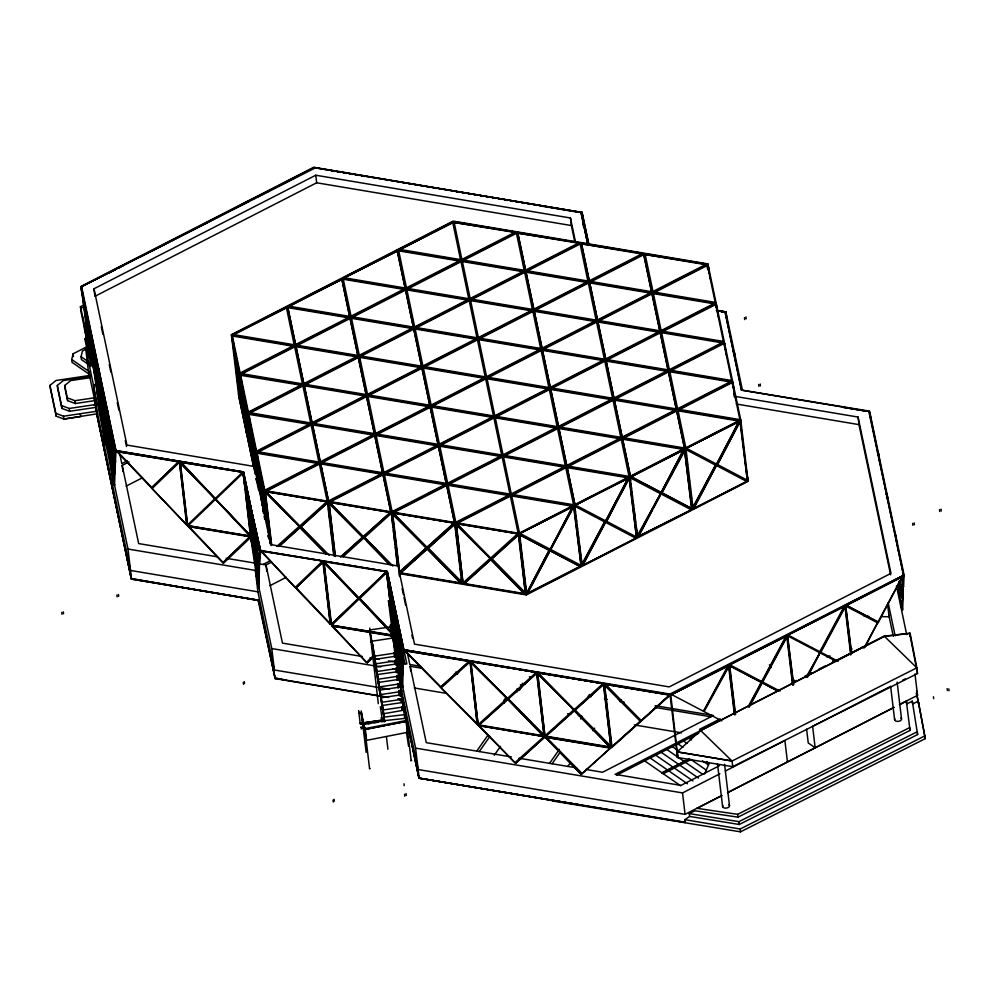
<?xml version="1.0" encoding="UTF-8"?>
<svg xmlns="http://www.w3.org/2000/svg" width="999" height="999" viewBox="0 0 999 999"><rect width="100%" height="100%" fill="white"/><g stroke="black" fill="none" stroke-linecap="round" stroke-linejoin="round"><path stroke-width="1.5" d="M360.177 723.538L358.653 710.589M369.967 629.607L370.042 630.269M251.236 527.872L251.086 535.476L250.399 535.576L250.649 523.414L242.969 473.064L243.656 472.964M258.691 571.303L259.153 574.35L258.466 574.45L250.537 536.513L250.786 524.325L251.473 524.225L251.224 536.413L258.291 570.554M258.466 574.45L250.786 524.1L251.036 511.925L258.454 574.15L259.141 574.038M258.217 568.269L251.473 524L251.698 513.349M258.304 587.624L250.624 537.275L251.311 537.175L258.991 587.524L258.304 587.624L258.816 562.275L259.503 562.162L260.727 551.286L242.807 472.102L243.494 472.003L251.698 511.276M258.117 600.536L258.741 599.687M252.272 516.383L251.835 512.35L251.149 512.45L258.566 574.662L259.253 574.562L259.503 562.387L251.823 512.05L251.136 512.15L242.807 472.102L259.141 550.249L260.727 551.286L259.752 549.974L259.503 562.162M369.78 628.121L371.416 641.833M370.03 768.618L369.518 768.431M395.342 653.034L374.438 656.156L373.926 655.119M360.164 723.239L382.305 720.129L380.369 706.78M362.837 724.7L384.49 720.629L405.244 718.381M410.714 760.664L411.625 760.514M395.404 614.41L395.192 623.551L402.897 673.888L402.21 673.988L394.218 636.076L394.642 610.539L395.329 610.439M394.081 635.127L394.767 635.027L395.042 622.852L394.355 622.951L386.875 572.477L390.671 604.345M387.337 572.514L386.65 572.614L394.368 622.727L395.055 622.627L395.117 619.58M395.904 644.405L402.297 674.75L402.023 686.95L402.709 686.837L402.984 674.65L394.905 635.963L395.192 623.776L394.505 623.875L402.21 673.988M395.567 611.588L403.271 661.925L402.997 674.113L402.31 674.213L402.585 662.037L394.88 611.688M402.872 649.612L402.597 661.813L403.284 661.7L403.559 649.512M401.798 700.087L402.46 699.7M403.421 698.376L402.847 701.66L402.497 699.874L398.114 699.175M733.878 355.294L733.978 350.724M734.053 354.707L734.115 351.66L733.428 351.76M382.505 720.803L381.63 720.641M93.819 358.753L97.615 390.646L96.928 390.759L89.036 339.735L89.361 327.547L90.047 327.447L89.873 331.668M81.668 287.637L80.981 287.749L88.886 338.823L89.585 338.711L89.76 334.49M96.453 383.141L89.723 339.623L90.197 328.359L89.51 328.471L97.04 391.271L97.727 391.171L90.847 333.441M97.04 391.271L97.515 380.007L89.623 328.733L90.31 328.634M106.256 431.893L105.569 431.993L97.178 392.195L97.652 380.919L98.339 380.819L101.374 400.349M105.569 431.993L97.665 380.719L98.139 369.455L105.669 432.267L106.369 432.167L106.543 427.947M105.32 427.472L97.877 392.095L98.764 370.766M105.182 444.018L105.657 432.754L97.278 392.957L97.964 392.844L105.869 443.918L105.182 444.018L97.278 392.957M105.669 432.267L106.144 421.004L98.252 369.73M107.405 411.763L106.98 421.615L114.885 472.889L114.198 472.989L105.819 433.191L106.294 421.915L106.98 421.815L106.506 433.091L114.972 473.638L114.286 473.738L113.811 485.014L114.498 484.915L115.946 450.424L115.26 450.524L114.785 461.8L115.472 461.688M114.198 472.989L106.294 421.715L106.768 410.452L107.455 410.352M105.869 443.918L106.344 432.654L105.657 432.754M106.369 436.388L106.006 444.83L105.32 444.93L105.794 433.678L106.481 433.566M107.929 413.911L114.997 473.151L114.311 473.264L114.785 462L106.881 410.726L107.567 410.626M387.387 697.377L275.15 678.596L258.853 600.362L131.344 579.07L97.028 414.872L93.494 385.214L96.691 383.579M232.392 336.326L231.656 336.126L239.048 384.253L238.611 394.792L239.298 394.692L239.423 391.683M239.51 373.389L239.061 383.953L239.748 383.853L240.197 373.289L239.51 373.389L231.656 336.126M246.89 430.357L247.352 433.341L246.666 433.441L238.823 396.178L239.261 385.614L239.947 385.514L242.27 400.462M246.666 433.441L239.273 385.314L239.723 374.775L240.409 374.662M246.104 427.385L239.51 396.079L239.947 385.514M246.166 425.262L239.96 385.214L240.284 377.684M247.715 429.233L247.515 433.753L246.828 433.853L247.277 423.301L239.885 375.549L240.572 375.449M248.227 416.908L247.977 422.902L247.29 423.002L247.727 412.437L239.885 375.174L300.487 385.127M399.588 576.548L398.963 573.538L526.298 594.917L748.076 481.381L740.783 420.192L707.866 263.886L453.171 221.116L231.406 334.665L238.699 395.854L253.571 466.496L247.04 435.239L247.49 424.675L248.177 424.575M247.502 424.375L247.939 413.823L254.895 472.127L247.502 424.375L248.189 424.263L248.501 416.733M735.314 396.441L858.066 417.058L890.971 573.364L669.205 686.9L414.51 644.143L398.052 565.983L270.717 544.605L247.727 435.127L247.989 429.095M255.145 470.691L255.494 462.362L248.102 414.235L310.252 424.463L295.155 432.192M261.563 501.173L255.719 463.424L256.169 452.884L262.387 505.069M255.057 472.902L255.744 472.802L256.181 462.262L255.494 462.362M256.268 466.645L255.956 474.188L255.269 474.288L255.707 463.723L256.393 463.623M263.087 506.456L256.406 463.324L256.855 452.772M263.374 509.752L263.724 501.411L256.331 453.284L257.018 453.184L264.423 501.011L263.736 501.111L264.173 490.546L256.331 453.284M270.23 543.081L263.948 502.485L264.385 491.933L265.072 491.833L271.478 545.529M263.286 511.963L263.973 511.863L264.223 505.831M264.86 490.521L264.173 490.546M264.56 504.183L264.186 513.236L263.499 513.349L263.936 502.784L264.623 502.684L267.395 520.616M270.841 542.432L264.635 502.372L264.947 494.842M715.296 302.872L715.983 302.697L715.796 307.217M716.071 307.093L716.196 304.083L715.509 304.183M723.513 341.92L724.213 341.745L724.088 344.767M731.743 380.981L732.429 380.806L732.304 383.828M739.972 420.03L740.659 419.855M740.746 424.25L740.871 421.241M878.059 454.97L878.183 452.147L877.497 452.26M886.637 497.377L886.812 493.144M886.837 496.878L886.95 494.068L887.974 502.185M899 582.242L902.422 598.451L901.947 609.727L902.634 609.627L903.108 598.351L902.397 594.642M903.146 583.404L903.121 597.864L902.434 597.964L902.909 586.713L901.523 577.497M259.89 550.149L243.531 471.94L116.246 450.574M365.347 729.332L406.019 721.465L405.944 720.629L406.081 721.453L405.956 720.541L407.342 732.342L366.67 740.359L365.247 728.583L405.944 720.566M394.155 639.21L393.256 639.36L394.155 639.21L398.251 673.526M89.947 374.737L72.053 362.35L71.716 359.515L73.102 353.808L86.988 346.703M88.923 364.76L81.406 359.553L81.069 356.718L82.455 351.011L86.626 348.876M275.075 677.509L275.15 678.596L258.117 600.387L258.853 600.362L131.344 579.07L96.928 415.072M704.607 773.975L709.178 763.373L706.53 761.538M371.016 642.157L370.954 641.595M374.275 655.469L374.188 657.966M285.914 308.054L234.091 333.878M341.358 279.67L288.187 306.193L288.786 306.581M396.803 251.286L344.98 277.11M452.235 222.902L399.063 249.425L399.675 249.812M549.2 550.237L526.685 593.194L549.2 550.237L519.318 534.602L520.604 545.342M572.839 506.268L550.274 549.3L572.839 506.268L519.93 533.354L573.251 506.555M529.957 588.074L550.062 550.674L580.407 566.62L527.509 593.706L528.521 590.746M574.063 507.08L581.018 565.372L573.651 506.793L550.711 549.462L571.503 510.789M527.509 593.706L550.062 550.674M581.718 564.522L604.645 521.853L582.13 564.81L580.981 558.379M628.271 477.884L605.719 520.916L628.271 477.884L575.374 504.97L628.696 478.171M583.254 563.698L605.506 522.29L635.851 538.236L582.941 565.322L635.851 538.236M616.907 501.073L629.095 478.396L606.58 521.366L615.471 503.733M582.941 565.322L605.506 522.29M637.162 536.138L660.501 493.743L637.574 536.426L635.876 525.399M661.163 492.532L683.716 449.5L661.163 492.532L630.819 476.585L683.716 449.5M638.698 535.314L652.335 509.94M653.771 507.267L660.227 495.242M661.6 492.682L684.54 450.012L691.907 508.603L661.6 492.682L691.907 508.603M638.386 536.938L660.951 493.906L691.296 509.852L637.974 536.65M662.012 492.969L684.952 450.299M693.318 506.418L715.534 465.072L693.019 508.029L691.87 501.61M739.16 421.116L716.608 464.135L739.16 421.116L686.263 448.201L739.572 421.403M694.143 506.93L696.291 502.922M697.727 500.249L716.395 465.522L746.74 481.456L693.83 508.553L746.74 481.456M739.984 421.628L717.457 464.585L739.26 422.964M693.83 508.553L716.395 465.522M734.402 714.572L728.608 665.958L703.546 711.251L728.059 665.621L729.02 666.246L704.108 711.55M748.301 706.418L761.263 682.28L729.345 665.584L735.139 714.198M748.713 706.705L761.688 682.567L729.345 665.584M762.125 681.755L786.638 636.126L729.757 664.747L779.982 691.096M748.863 706.73L761.837 682.579L777.821 690.933M762.274 681.768L786.775 636.176L792.569 684.79M749.275 707.017L762.249 682.866L761.263 682.28M787.187 636.463L762.687 682.055L761.713 681.468L786.225 635.839L787.187 636.463L792.981 685.077M806.468 676.635L819.854 652.784M806.88 676.922L820.004 652.797L807.442 677.247M820.291 651.972L844.942 606.405L850.736 655.019M845.354 606.693L820.853 652.272L819.867 651.685L844.392 606.056L845.354 606.693L850.973 653.783M863.91 648.201L877.597 622.727L865.047 647.14M878.034 621.915L902.559 576.286L878.446 622.202L846.078 605.194L878.446 622.202M116.146 450.624L115.347 450.736L80.819 286.775L81.618 286.651L115.872 451.011L243.494 472.003L116.034 450.636L81.081 286.376L313.748 167.27L581.393 212.362L581.118 213.299L582.08 212.425L581.143 212.025M116.858 451.548L178.921 461.538L151.473 487.899L116.858 451.548L178.646 461.925M151.473 487.899L178.921 461.538M152.098 488.561L186.663 524.85L152.098 488.561L179.508 462.237L186.925 524.463M179.508 462.237L186.663 524.85M180.082 462.774L214.91 498.676L180.082 462.774L187.512 524.987L214.91 498.676M180.532 462.237L242.595 472.227L180.532 462.237L215.135 498.588L242.595 472.227M187.512 524.987L180.357 462.387M188.099 525.699L249.887 536.076L188.099 525.699L215.547 499.338L250.162 535.676M188.187 526.448L250.25 536.438L222.802 562.799L188.187 526.448L249.975 536.825M215.135 498.588L180.807 461.85M215.547 499.338L249.887 536.076M215.772 499.25L250.324 535.539L215.772 499.25L243.182 472.927L250.399 535.576M293.743 520.841L265.397 492.132L299.188 526.373L276.823 546.416M265.846 491.783L299.688 526.073L265.846 491.783L326.835 501.585L299.688 526.073M222.802 562.799L250.25 536.438M223.701 563.074L250.574 537.537M251.76 511.538L260.789 551.86L259.565 550.561L260.065 550.137M260.539 551.098L322.615 561.088L295.155 587.449L260.664 550.936L259.141 550.274L387.225 571.49M260.664 550.924L242.732 472.315M513.886 201.024L510.601 200.911M279.433 546.066L300.162 527.347M327.36 554.12L300.649 527.047L327.759 502.597L328.134 505.669M300.649 527.047L327.759 502.597M334.99 555.394L329.033 502.809L360.651 534.84M329.483 502.46L363.324 536.75L329.483 502.46L390.472 512.275M295.155 587.449L260.677 550.237L259.028 550.262M295.791 588.111L323.201 561.788L330.344 624.4L295.791 588.111L323.201 561.788M323.776 562.325L358.604 598.226L331.193 624.537L323.776 562.325L358.329 598.613M324.213 561.788L358.828 598.139L324.213 561.788L386.276 571.778L359.103 597.752M341.333 556.455L362.824 537.05M390.996 564.797L364.56 537.35L392.907 566.058M578.758 243.381L579.195 242.832L518.419 233.254M393.044 527.097L391.396 513.286L397.352 565.871M392.395 513.886L426.461 547.739L399.35 572.19L392.395 513.886L426.186 548.126M393.119 513.149L426.96 547.44L393.119 513.149L454.108 522.952L427.235 547.052M331.193 624.537L358.604 598.226M392.07 635.364L331.78 625.249L392.345 634.977M374.363 654.682L366.483 662.349L331.868 625.998L392.432 635.739M391.745 633.029L359.24 598.888L392.532 634.515M392.969 633.99L359.74 598.413L393.244 633.603M611.675 747.564L670.754 694.617L904.157 575.349L869.63 411.376L868.83 411.501L903.77 575.761L671.116 694.867L403.746 649.65L387.175 571.553L259.565 550.561M399.35 572.19L426.461 547.739M400.274 573.201L427.435 548.713L461.001 583.404L400.274 573.201L427.435 548.713M461.438 577.672L461.713 582.654L427.922 548.426L453.921 524.975M427.922 548.426L455.032 523.976M456.031 524.575L490.097 558.429L462.987 582.879L456.306 524.188M456.755 523.838L490.596 558.129L456.755 523.838L517.744 533.641L490.596 558.129M366.483 662.349L332.143 625.611M386.376 571.678L402.947 649.812L403.633 649.712L387.175 571.553M515.621 763.336L544.567 737.25L515.621 763.336L404.383 650.636L469.505 661.138L440.522 687.262L469.505 661.138M462.987 582.879L456.493 525.724M463.911 583.891L491.071 559.403L524.637 594.08L463.911 583.891L489.947 560.402M522.327 565.334L525.349 593.344L491.558 559.103L518.668 534.652L519.955 545.392M491.558 559.103L518.668 534.652M470.117 661.813L477.272 724.487L470.117 661.813L441.171 687.911L477.547 724.1M470.691 662.349L507.08 698.538L470.691 662.349L478.121 724.637L507.08 698.538M471.166 661.85L507.317 698.476L471.166 661.85L536.301 672.352L472.952 661.713M716.37 310.477L725.898 312.287L721.228 311.663M478.121 724.637L470.966 661.962M574.512 710.414L545.529 736.525L574.512 710.414L610.389 747.414L478.733 725.311L507.717 699.188L543.593 736.201L507.717 699.188M479.095 725.674L543.956 736.563L479.095 725.674L514.972 762.687L543.956 736.563M507.954 699.125L536.913 673.026L544.068 735.701L507.954 699.125L536.913 673.026M476.748 751.123L488.299 734.652M519.393 690.297L522.939 685.227L520.392 684.802M479.295 751.548L489.947 736.35M537.487 673.563L573.876 709.752L537.487 673.563L544.917 735.851L573.876 709.752M537.962 673.064L574.113 709.69L537.962 673.064L603.096 683.566L539.747 672.939M494.28 755.232L500.499 746.353M544.917 735.851L537.762 673.176M545.629 737.287L610.751 747.776L581.768 773.9L545.629 737.287L610.476 748.176M574.75 710.339L603.708 684.24L610.864 746.915L574.75 710.339L603.708 684.24M604.283 684.777L640.659 720.966L611.713 747.065L604.283 684.777L640.396 721.365M604.757 684.29L669.879 694.78L640.908 720.903L604.757 684.29L669.617 695.167M549.55 763.348L559.328 749.412M580.644 718.993L582.417 716.458M552.097 763.773L560.089 752.372M567.981 766.183L570.641 762.387M592.857 730.706L594.63 728.171M552.26 800.948L740.496 831.842L925.286 738.648L918.193 701.173L912.611 703.995L912.274 701.161L906.692 703.97L906.355 701.136L899.425 704.682M581.768 773.9L610.751 747.776M611.713 747.065L640.659 720.966M640.908 720.903L669.879 694.78M903.471 575.449L869.217 411.089L741.595 390.097L725.137 311.95L725.898 312.287L716.77 310.714M670.541 694.954L402.947 649.812L670.541 694.954L904.107 575.124M96.928 414.947L97.577 414.785L96.816 415.097M358.828 598.139L386.014 572.165M331.78 625.249L359.24 598.888M359.465 598.801L386.875 572.477M374.987 655.369L367.12 663.011L374.712 655.756M358.978 713.111L358.891 712.349M90.584 342.182L88.374 344.268L91.034 342.907M384.365 721.253L385.065 721.39L381.331 721.765M278.871 546.428L299.038 528.359M340.459 557.105L361.713 538.061M363.599 536.363L390.297 512.425L329.458 502.21M363.324 536.75L390.197 512.662M343.069 556.755L363.798 538.036L389.26 564.51M364.285 537.737L391.396 513.286M706.031 264.747L706.48 264.198L645.691 254.62M426.96 547.44L453.833 523.339M507.317 698.476L536.301 672.352M478.733 725.311L507.442 699.587M574.113 709.69L603.096 683.566M581.118 213.299L581.93 212.575L314.111 167.62L582.08 212.425L588.886 244.48M131.456 579.045L96.816 413.861L63.861 419.056L56.169 416.171L50.287 388.249L49.95 385.414L56.006 380.482L91.046 375.262M96.816 413.861L95.704 407.405L69.58 411.288L61.888 408.404L57.642 388.299L57.305 385.464L63.362 380.532L90.047 376.561M95.704 407.405L94.53 400.661L75.3 403.534L67.595 400.649L65.01 388.349L64.673 385.514L70.717 380.582L89.96 377.722M724.887 311.526L725.961 311.938L716.67 310.614M685.214 822.202L418.943 778.134L403.808 706.156L418.943 778.134L685.252 822.489L684.914 819.655L689.622 816.433L739.272 824.487L917.619 734.552L917.282 731.718L738.935 821.653L689.285 813.598L689.622 816.433M359.103 713.074L359.016 712.337M360.264 722.889L360.239 723.8M401.123 699.75L401.248 702.584M403.633 649.712L669.942 694.055L903.283 575.424M86.114 284.216L138.449 257.417M249.275 200.674L198.726 227.06M252.023 199.263L255.195 198.139M311.563 168.781L256.893 197.278M81.506 286.663L314.161 167.557M108.566 273.214L115.447 269.693M118.207 268.281L123.714 265.459M151.573 251.199L154.333 249.787M161.214 246.254L163.973 244.842M204.233 224.238L206.993 222.827M237.287 207.305L248.314 201.673M266.533 192.345L269.28 190.934M280.307 185.29L287.188 181.756M574.837 242.07L571.353 225.537L316.671 182.78L94.893 296.316L93.993 288.761L315.771 175.225L570.454 217.982L575.524 242.033M84.603 304.583L80.457 306.693L81.131 312.362L92.507 366.059L84.478 328.858L85.452 329.021L84.54 329.158M94.168 404.957L96.766 403.633M286.301 307.055L232.779 334.453L232.867 335.214L286.388 307.804L286.301 307.055L294.33 345.529M297.527 308.379L288.311 306.83L288.224 306.069L341.745 278.671L349.775 317.145L341.745 278.671M343.668 277.685L397.19 250.287L405.132 288.012L343.668 277.685L343.756 278.446M399.113 249.3L452.634 221.903L460.664 260.377L460.576 259.615L399.113 249.3L399.2 250.05L406.88 251.348M294.243 344.78L232.779 334.453L286.064 307.779M288.599 306.481L341.508 279.395M343.631 277.809L396.94 251.011M399.488 249.713L452.385 222.627M288.311 306.83L341.833 279.42M397.19 250.287L397.277 251.036L344.043 278.097M399.2 250.05L452.722 222.652L452.634 221.903M295.704 345.329L295.617 344.568L349.138 317.17L287.675 306.855L295.704 345.329L349.975 317.744L358.004 356.218L295.904 345.929L303.933 384.403L295.904 345.929M302.56 384.615L294.53 346.129L241.009 373.539L302.472 383.853M405.419 289.36L351.898 316.758L413.361 327.085L405.419 289.36L413.449 327.834M406.593 288.561L406.506 287.799L460.027 260.402L398.564 250.075L406.593 288.561L460.864 260.976L468.893 299.45L468.806 298.701L407.33 288.374L407.43 289.136L460.951 261.726L460.864 260.976M462.038 260.177L461.95 259.415L515.472 232.018L454.008 221.691L462.038 260.177L516.308 232.592L524.338 271.066L499.75 266.933M241.096 374.288L294.618 346.89L294.53 346.129M349.975 317.744L350.062 318.506L296.541 345.904L296.453 345.142L357.917 355.469M351.985 317.52L405.507 290.11M464.248 260.04L516.396 233.341L516.308 232.592M127.31 460.814L121.816 463.623L119.892 454.458M122.927 471.54L122.203 465.422L129.046 461.913M248.401 412.038L301.923 384.627L240.459 374.313L247.977 422.902M303.846 383.653L357.367 356.243M412.812 327.859L359.29 355.269L351.348 317.545L412.812 327.859L412.899 328.621L397.814 336.351M414.735 326.873L468.256 299.475L406.793 289.161L406.88 289.91L466.808 299.975M523.701 271.091L470.179 298.489L462.237 260.764L523.701 271.091L523.788 271.84L516.933 275.362M579.145 242.707L525.624 270.105L517.682 232.38L579.145 242.707L579.233 243.456L555.906 255.407M249.862 412.088L262.225 405.769M273.202 400.137L295.155 388.898M312.175 380.194L334.128 368.943M345.105 363.324L356.094 357.704M360.751 355.319L377.222 346.89M384.091 343.369L395.067 337.749M416.196 326.935L420.317 324.825M423.064 323.414L434.041 317.794M440.896 314.285L466.97 300.936M483.991 292.22L505.956 280.981M527.085 270.155L544.93 261.026M310.789 423.688L302.759 385.202L249.238 412.612L310.701 422.927M304.683 384.228L358.204 356.818L366.146 394.543L304.683 384.228L304.77 384.977L312.45 386.263M413.648 328.434L360.127 355.844L421.59 366.158L413.648 328.434L421.366 365.409M477.122 338.524L469.093 300.05L415.559 327.447L477.035 337.774M471.004 299.063L524.537 271.666L532.567 310.14L532.479 309.39L471.004 299.063L471.103 299.825L524.625 272.415L524.537 271.666M588.011 281.755L579.969 243.281L526.448 270.679L587.924 281.006M250.699 412.662L302.847 385.964L302.759 385.202M304.77 384.977L358.291 357.58L358.204 356.818M361.588 355.894L413.736 329.195M415.659 328.209L469.18 300.799L469.093 300.05M526.535 271.441L580.069 244.031L579.969 243.281M126.124 486.138L142.57 477.722M256.631 451.111L310.152 423.713L248.689 413.386L256.194 461.963L255.507 462.062L255.956 451.498L248.102 414.235M422.964 365.959L476.486 338.549L415.022 328.234L423.052 366.708M589.385 281.556L589.298 280.794L642.819 253.396L581.356 243.069L589.385 281.556L614.085 268.906M258.092 451.161L284.178 437.812M313.536 422.777L323.152 417.857M334.128 412.237L364.323 396.778M373.102 392.282L421.128 367.694L359.665 357.367L359.578 356.618L421.041 366.933L367.52 394.343L359.578 356.618M425.799 365.309L455.994 349.85M466.97 344.23L476.573 339.31L415.109 328.983M478.496 338.324L478.409 337.575L531.93 310.165L470.467 299.85L478.496 338.324L494.967 329.895M505.944 324.275L532.017 310.926L470.554 300.599L470.467 299.85M544.917 304.32L570.991 290.971M581.98 285.352L587.462 282.53L525.998 272.215L533.941 309.94M616.833 267.495L631.93 259.777M634.677 258.366L642.906 254.146L581.443 243.831M319.018 462.762L310.989 424.288L257.467 451.685L318.931 462.013M366.433 395.891L312.912 423.301L374.375 433.616L374.463 434.378L366.433 395.891L374.375 433.616M429.82 405.232L421.878 367.507L368.356 394.917L429.82 405.232L429.907 405.994L411.463 402.897M485.352 377.61L477.322 339.123L423.788 366.533L485.264 376.848M482.405 339.41L479.333 338.898L479.233 338.149L532.754 310.739L540.796 349.213L520.816 345.866M596.241 320.829L588.199 282.355L534.677 309.752L596.153 320.08M643.731 254.72L590.209 282.13L590.122 281.368L643.643 253.971L651.685 292.445L643.643 253.971M258.928 451.735L311.076 425.037L310.989 424.288M312.999 424.051L366.521 396.653M369.817 394.967L421.965 368.269L421.878 367.507M423.888 367.282L477.41 339.885L477.322 339.123M479.333 338.898L532.854 311.501L532.754 310.739M534.765 310.514L588.299 283.104L588.199 282.355M412.899 415.197L429.358 406.768L429.27 406.019L375.749 433.416L375.836 434.178L392.307 425.736M431.193 405.032L484.715 377.634L423.251 367.307L423.339 368.069L483.266 378.122M595.604 320.854L542.082 348.264L534.14 310.539L595.604 320.854L595.691 321.616L566.87 336.363M706.493 264.086L652.971 291.483L645.017 253.771L706.493 264.086L706.58 264.835L703.833 266.246M266.321 490.247L273.189 486.725M284.166 481.106L310.239 467.757M323.139 461.151L349.213 447.802M360.202 442.182L373.926 435.152M395.055 424.338L410.152 416.608M434.028 404.383L445.005 398.763M455.981 393.144L482.067 379.795M494.955 373.189L521.041 359.84M532.017 354.208L540.247 350L478.783 339.672L478.696 338.923L540.159 349.238L486.638 376.648L486.725 377.397L478.696 338.923M543.543 348.314L560.014 339.885M605.844 316.408L616.82 310.789M619.567 309.39L640.159 298.851M642.906 297.44L649.762 293.931M662.662 287.325L692.856 271.865M265.697 490.759L319.218 463.361L327.16 501.086L265.697 490.759L265.784 491.52L327.247 501.835M321.141 462.375L374.662 434.977L382.605 472.702L321.141 462.375L321.228 463.136L374.75 435.726L374.662 434.977M376.573 433.991L430.107 406.593L438.049 444.305L376.573 433.991L376.673 434.752L379.745 435.264M493.581 416.683L485.551 378.196L432.018 405.606L493.494 415.921M540.983 349.812L541.083 350.574L487.549 377.972L487.462 377.222L540.983 349.812L549.025 388.299M596.428 321.428L542.907 348.838L604.37 359.153L596.428 321.428L596.528 322.19L544.368 348.888M598.351 320.454L651.872 293.044L659.815 330.769L598.351 320.454L598.438 321.203L651.96 293.806L651.872 293.044M707.317 264.66L653.796 292.058L715.259 302.385L715.346 303.134L707.317 264.66L707.404 265.409L653.883 292.819L663.111 294.368M265.784 491.52L319.305 464.11L319.218 463.361M376.673 434.752L430.194 407.342L430.107 406.593M432.117 406.356L485.639 378.958L485.551 378.196M437.5 445.092L376.036 434.765L376.123 435.527L437.587 445.841L437.5 445.092L383.978 472.49L384.066 473.251L395.042 467.632M492.944 416.708L439.423 444.105L431.481 406.381L492.944 416.708L493.031 417.457L482.055 423.077M494.867 415.721L548.389 388.324L486.925 377.997L487.012 378.758L548.476 389.073M603.833 359.927L550.312 387.337L542.37 349.613L603.833 359.927L603.92 360.689L592.944 366.308M688.736 317.27L714.809 303.921L714.722 303.159L661.188 330.569L661.288 331.318L681.867 320.779M329.995 500.936L334.116 498.826M349.213 491.096L379.408 475.636M397.789 466.221L418.381 455.681M421.128 454.283L432.105 448.651M440.884 444.155L471.078 428.708M496.328 415.771L505.931 410.851M521.028 403.121L542.994 391.883M555.894 385.277L586.076 369.817M608.591 358.304L629.17 347.764M631.917 346.353L642.894 340.734M649.762 337.225L659.365 332.305L597.902 321.978L605.844 359.702M382.892 474.05L329.37 501.448L390.834 511.775L382.892 474.05L390.921 512.524M438.336 445.666L438.424 446.416L384.902 473.826L384.802 473.064L438.336 445.666L446.366 484.14L384.265 473.851L384.353 474.6L445.816 484.927L427.984 494.055M501.81 455.756L493.768 417.282L440.247 444.68L501.723 455.007M549.213 388.898L495.691 416.296L557.167 426.61L557.255 427.372L549.213 388.898L549.313 389.647L495.779 417.058M612.699 398.988L604.657 360.502L551.136 387.912L612.599 398.226L612.699 398.988L550.599 388.686L558.628 427.172L570.978 420.841M660.102 332.118L606.58 359.528L668.044 369.842L660.102 332.118L668.144 370.604M717.319 311.026L716.358 304.483L715.671 304.583L662.112 331.893L662.025 331.144L715.546 303.733L723.576 342.22L661.475 331.918L661.575 332.679L723.039 342.994L714.797 347.215M330.831 501.51L382.979 474.8M441.708 444.73L493.868 418.032L493.768 417.282M552.597 387.962L604.745 361.263L604.657 360.502M606.668 360.277L660.189 332.879M263.062 564.472L269.742 561.051M271.478 562.15L266.009 564.959L259.99 563.948M445.729 484.165L392.207 511.575L392.295 512.325L407.392 504.595M503.096 454.795L556.618 427.397L495.154 417.07L495.242 417.832L556.705 428.146L542.981 435.177M558.628 427.172L558.541 426.411L612.062 399.013M722.951 342.232L669.417 369.642L669.517 370.392L661.475 331.918M410.139 503.196L421.116 497.564M449.113 483.241L460.089 477.609M466.958 474.1L493.031 460.751M510.039 452.035L532.005 440.796M581.955 415.222L612.15 399.762L550.686 389.448M620.928 395.267L631.905 389.647M634.652 388.249L664.847 372.789M677.747 366.183L703.82 352.834M446.565 484.74L393.032 512.15L454.508 522.465L454.595 523.214L446.565 484.74L454.508 522.465M501.998 456.356L448.476 483.753L509.952 494.08L501.998 456.356L502.097 457.105L448.576 484.515M565.484 466.446L557.442 427.972L503.921 455.369L565.384 465.696M559.365 426.985L612.887 399.588L620.928 438.062L620.829 437.312L559.365 426.985L559.452 427.747L562.524 428.259M668.331 371.203L614.81 398.601L676.273 408.916L668.331 371.203L676.373 409.677M670.254 370.217L723.776 342.807L731.805 381.293L731.718 380.532L670.254 370.217L670.341 370.966L684.178 373.289M446.653 485.502L393.131 512.899L453.933 523.114M504.008 456.131L557.542 428.721L557.442 427.972M559.452 427.747L612.974 400.337L612.887 399.588M614.897 399.363L668.418 371.953M670.341 370.966L723.863 343.569L723.776 342.807M269.93 585.676L286.363 577.26M493.019 504.045L509.49 495.616L509.403 494.855L455.881 522.265L455.969 523.014L482.042 509.665M511.326 493.881L564.847 466.471L503.384 456.156L503.471 456.905L563.399 466.97M558.916 428.521L566.858 466.246L566.77 465.484L620.292 438.086L620.379 438.836L558.916 428.521L558.816 427.772L620.292 438.086M675.736 409.702L622.215 437.1L614.26 399.375L675.736 409.702L675.824 410.452L660.726 418.181M677.647 408.716L731.181 381.318L669.705 370.991L669.792 371.753L731.268 382.068M512.787 493.931L521.016 489.71M531.992 484.09L558.079 470.741M570.978 464.135L601.161 448.676M603.908 447.277L614.885 441.658M623.676 437.15L640.134 428.721M642.881 427.322L653.858 421.703M679.12 408.766L692.844 401.748M703.82 396.128L725.774 384.877M456.705 522.839L510.227 495.429L518.269 533.916L456.793 523.588L456.705 522.839L518.181 533.154L518.269 533.916M573.713 505.519L565.671 467.045L512.15 494.455L573.613 504.77M567.594 466.058L621.116 438.661L629.158 477.135L629.058 476.386L567.594 466.058L567.682 466.82L621.203 439.41L621.116 438.661M676.56 410.277L623.039 437.674L684.502 448.002L676.56 410.277L684.59 448.751M732.005 381.893L678.483 409.29L739.947 419.617L740.034 420.367L732.005 381.893L732.092 382.642L678.571 410.052M456.793 523.588L510.327 496.191L510.227 495.429M513.611 494.505L565.771 467.807L565.671 467.045M624.5 437.724L676.648 411.026M574.999 504.57L628.521 477.16L567.045 466.845L575.087 505.319L567.045 466.845M683.965 448.776L630.431 476.186L622.489 438.461L683.965 448.776L684.053 449.538L631.006 476.685M685.876 447.789L739.41 420.392L677.934 410.077L678.021 410.826L739.497 421.141L686.45 448.301L716.608 464.135M740.783 420.192L519.005 533.728L264.323 490.971L231.406 334.665M519.642 533.703L573.164 506.306L511.7 495.979L511.613 495.229L573.076 505.544L519.555 532.954L519.642 533.703L511.613 495.229M631.231 476.873L684.14 449.787M527.085 593.418L579.994 566.333M639.335 535.951L691.296 509.852M728.471 665.908L671.59 694.53L721.815 720.878M844.804 606.343L787.924 634.977L838.149 661.313M846.503 605.481L902.971 576.573M827.184 657.267L829.932 655.856M832.592 661.151L835.364 659.74M616.595 775.249L698.738 733.204M661.9 772.789L689.622 758.591M662.037 773.026L689.273 759.09M663.286 773.75L691.008 759.552L706.268 770.117M719.442 765.709L680.956 785.414L615.072 774.35L884.44 636.351L909.964 633.428L910.314 636.326M392.994 668.93L399.138 669.954L415.596 748.114L682.529 792.931L719.879 773.813M725.411 770.978L784.889 740.521L787.437 761.937M890.072 686.663L812.612 726.323L815.159 747.739L808.253 742.956L806.605 729.195M902.522 680.294L905.294 678.883M399.138 669.954L401.685 691.37L418.144 769.53L685.077 814.347L721.578 795.654M728.433 792.145L894.005 707.379M899.55 704.545L917.532 695.341L914.972 673.925M697.065 808.328L722.015 795.554M727.559 792.719L893.88 707.529M925.286 738.648L918.755 703.596M81.568 286.713L314.922 168.082M720.267 718.893L699.487 729.37L732.042 761.013L732.717 766.683L677.896 757.579L677.222 751.91L732.042 761.013L916.832 667.832L910.077 633.191L884.277 636.188L832.479 662.312M775.674 690.946L778.446 689.547M792.307 682.567L796.453 680.469M804.769 676.286L811.7 672.789M818.618 669.293L825.549 665.796M909.714 633.378L917.507 673.501L732.717 766.683M689.285 813.598L694.854 810.788L737.999 817.157L910.027 730.419L909.689 727.584L737.662 814.335L696.877 808.303M684.914 819.655L740.147 829.008L924.949 735.826M361.526 713.436L361.426 712.687M369.642 630.606L369.667 629.907L378.321 703.658M360.227 723.501L362.774 724.375L366.133 740.097L362.5 724.437L361.188 713.373L364.81 729.033M404.333 714.372L404.395 714.934M365.359 729.395L406.031 721.378M373.863 655.356L370.629 637.137M406.443 721.053L406.343 720.304M374.438 660.127L374.413 659.69M89.91 357.779L85.227 338.561M92.195 365.347L83.804 322.839M89.61 328.983L90.31 328.883M89.036 339.735L89.723 339.623M89.023 343.094L90.26 348.976L91.334 349.6L89.048 349.937L81.868 289.698M91.171 356.843L90.484 349.063M91.271 357.48L92.195 357.342L91.858 354.508M231.656 336.501L232.342 336.401M92.42 365.309L91.496 357.567L80.457 306.693L84.628 308.391M98.689 368.431L98.002 368.544L97.527 379.807L98.214 379.707L90.772 331.643M97.515 380.007L98.202 379.907M97.665 380.719L98.352 380.619L105.32 425.636M97.178 392.195L97.877 392.095M715.671 304.957L716.358 304.857M64.673 385.514L67.258 397.814L74.962 400.699L94.193 397.827L94.53 400.661M57.305 385.464L61.551 405.582L69.243 408.454L95.355 404.57L94.555 398.626M239.048 384.253L239.735 384.153L234.965 353.334M239.273 385.314L239.96 385.214M49.95 385.414L55.832 413.336L63.524 416.221L96.516 411.301M106.881 410.976L107.567 410.876M238.823 396.178L239.51 396.079M106.144 421.004L106.831 420.904L99.863 375.636M106.294 421.715L106.98 421.615M105.569 431.743L106.256 431.643L105.894 428.608M105.819 433.191L106.506 433.091M247.727 412.437L248.414 412.337L240.459 374.313M114.023 482.117L114.498 485.114L113.811 485.214L105.906 433.941L106.593 433.841L114.498 484.915M105.906 434.19L106.593 434.09L109.378 452.097M723.738 343.231L724.425 343.132L725.149 349.275M723.9 344.018L724.587 343.918M247.277 423.301L247.964 423.201M733.541 351.973L734.228 351.873L735.401 359.765M733.541 352.285L734.228 352.185L735.139 359.765M247.04 435.239L247.727 435.127M114.785 462L115.472 461.9L107.805 412.375M114.198 472.739L114.885 472.639M731.955 382.292L732.642 382.192L733.353 387.575M257.018 453.558L256.331 453.658L263.099 510.439M732.117 383.067L732.804 382.967L734.24 392.207M741.52 389.897L742.207 389.797M742.282 389.997L741.37 390.134L725.037 312M255.719 463.424L256.406 463.324M113.386 497.177L114.048 496.803M263.724 501.411L264.41 501.311L263.936 498.226M263.948 502.485L264.635 502.372M263.112 511.176L263.811 511.076M263.112 511.55L263.798 511.451M877.634 453.171L878.321 453.071L879.157 459.677M877.746 453.446L878.433 453.346L880.057 464.098M877.746 453.696L878.433 453.596M886.375 494.443L887.062 494.343L888.223 502.097M886.375 494.692L887.062 494.592M386.488 571.653L387.4 571.515L403.858 649.675M391.67 615.359L386.601 572.877L387.35 572.814M258.803 600.424L258.004 600.549M894.754 534.24L895.441 534.14M395.192 623.551L394.505 623.651L402.197 673.688L402.884 673.588M370.005 629.932L390.422 626.897M394.218 636.076L394.905 635.963M394.318 637.125L395.005 637.025M371.353 641.271L391.77 638.224L390.459 627.222M374.825 659.365L395.729 656.243M375.249 663.898L397.078 660.651M902.909 586.713L903.596 586.6M402.585 662.037L403.271 661.925M397.452 663.86L375.612 666.907M376.523 671.59L398.351 668.331M398.726 671.54L376.885 674.612M898.913 581.48L902.322 597.702L903.009 597.602L902.085 591.346M902.422 598.451L903.108 598.351M402.297 674.75L402.984 674.65M377.797 679.27L399.625 676.023M378.184 682.479L400 679.233M379.071 686.95L400.899 683.703M401.273 686.912L379.458 690.159L379.545 690.846M380.344 694.63L402.172 691.383M380.719 697.839L402.547 694.592M381.618 702.322L403.434 699.063M401.685 700.099L402.684 699.662L403.584 704.07M403.821 702.272L381.993 705.531L382.08 706.143M382.892 710.002L404.707 706.755M405.094 709.964L383.341 713.798M380.881 718.044L381.805 717.906M360.539 723.363L382.317 720.129M360.914 723.488L383.054 720.379M361.65 723.751L383.429 720.504M362.025 723.875L383.803 720.641M368.269 723.713L371.178 723.276M374.076 722.839L378.434 722.19M579.07 804.67L418.943 778.134L552.534 800.561M251.586 510.889L250.899 510.988L250.649 523.189L251.336 523.076M250.649 523.414L251.336 523.301L243.893 474.475M250.786 524.1L251.473 524M250.537 536.513L251.224 536.413M250.637 537.574L251.323 537.474M259.503 562.387L258.816 562.487L251.136 512.15L255.182 528.633M258.304 587.4L258.991 587.3L259.24 575.099L258.554 575.199L250.624 537.275M404.795 714.61L384.553 717.045M384.091 720.966L385.002 720.828M361.513 727.647L361.213 729.033M363.686 727.846L361.201 710.913M408.566 746.153L406.443 732.329M399.687 700.474L399.325 699.562M358.941 712.737L361.363 712.549M864.197 616.283L868.88 616.371M881.355 616.608L889.16 616.758L887.537 604.42M582.08 212.425L580.681 212.238L581.93 212.575M529.408 676.773L532.442 677.197M732.042 761.013L677.172 751.847L700.686 730.544L884.277 636.188L916.832 667.832L917.507 673.501M331.768 170.879L334.79 171.391M337.799 171.89L340.821 172.402M343.831 172.902L346.853 173.414M349.862 173.913L352.884 174.425M355.894 174.925L358.916 175.437M361.938 175.949L364.947 176.448M403.084 182.854L406.106 183.354M409.115 183.866L412.137 184.378M415.147 184.877L418.169 185.389M421.191 185.889L424.2 186.401M427.222 186.9L430.232 187.412M433.254 187.912L436.263 188.424M456.306 191.783L459.328 192.295M462.337 192.807L465.359 193.307M468.369 193.818L471.391 194.318M474.4 194.83L477.422 195.329M480.444 195.841L483.454 196.353M486.476 196.853L489.485 197.365M492.507 197.864L495.516 198.376M498.538 198.876L501.548 199.388M504.57 199.887L507.592 200.399M515.559 201.736L518.581 202.248M521.59 202.747L524.612 203.259M527.622 203.759L530.644 204.271M533.653 204.783L536.675 205.282M539.697 205.794L578.908 212.375M515.559 232.143L454.782 222.565M641.321 253.259L582.055 243.931M515.297 232.542L454.095 222.452L454.008 221.691M517.682 232.38L517.769 233.142L578.933 243.219M706.58 264.835L645.117 254.52L645.017 253.771M462.774 259.99L524.25 270.317L524.338 271.066M590.122 281.368L651.585 291.696M409.952 251.86L413.024 252.372M416.096 252.897L419.168 253.409M422.252 253.921L425.324 254.445M428.396 254.957L431.468 255.469M434.54 255.994L437.612 256.506M440.684 257.018L448.376 258.316M451.448 258.828L454.52 259.34M464.41 261.001L467.482 261.526M470.554 262.038L473.626 262.55M476.698 263.062L484.378 264.36M487.462 264.872L490.534 265.384M493.606 265.909L496.678 266.421M529.62 271.953L543.444 274.275M546.515 274.787L549.587 275.312M552.659 275.824L555.744 276.336M558.816 276.86L561.888 277.372M564.959 277.884L568.031 278.409M571.103 278.921L574.175 279.433M577.247 279.945L580.319 280.469M583.404 280.981L586.475 281.493M594.817 282.904L597.902 283.416M600.973 283.928L604.045 284.453M607.117 284.965L610.189 285.477M613.261 286.001L616.333 286.513M619.405 287.025L622.489 287.55M625.561 288.062L633.241 289.348M636.313 289.872L639.385 290.384M642.457 290.896L645.529 291.421M666.183 294.88L669.255 295.404M672.327 295.916L675.399 296.428M678.471 296.94L686.151 298.239M689.223 298.751L692.307 299.263M695.379 299.787L698.451 300.299M701.523 300.811L704.595 301.336M707.667 301.848L710.739 302.36M589.572 282.155L651.048 292.47L597.527 319.88L589.572 282.155L597.614 320.629M714.809 303.921L653.346 293.594L653.246 292.844L714.722 303.159M460.114 261.151L398.651 250.836L398.564 250.075M523.788 271.84L462.325 261.526L462.237 260.764M589.672 282.904L649.6 292.969M662.025 331.144L723.488 341.458L723.576 342.22M343.119 278.459L404.583 288.786L351.061 316.183L343.119 278.459L343.206 279.221L404.682 289.535M534.14 310.539L534.228 311.288L595.691 321.616M288.224 306.069L349.687 316.396M479.233 338.149L540.709 348.464L540.796 349.213M300.599 308.891L303.684 309.403M306.755 309.927L309.827 310.439M317.507 311.725L320.579 312.25M323.651 312.762L326.723 313.274M329.807 313.798L332.879 314.31M335.951 314.822L339.023 315.347M342.095 315.859L345.167 316.371M353.521 317.769L356.593 318.294M359.665 318.806L362.737 319.318M365.809 319.842L368.881 320.354M371.965 320.866L375.037 321.391M378.109 321.903L381.181 322.415M384.253 322.939L410.377 327.322M418.731 328.721L434.09 331.306M437.162 331.818L440.247 332.33M443.319 332.854L446.391 333.366M449.463 333.878L452.535 334.403M455.606 334.915L458.678 335.427M466.371 336.725L469.443 337.237M472.515 337.749L475.586 338.274M485.477 339.935L488.548 340.447M491.62 340.959L494.692 341.483M502.372 342.769L505.457 343.281M508.528 343.806L511.6 344.318M514.672 344.83L517.744 345.354M544.53 349.85L547.614 350.362M550.686 350.874L570.654 354.233M573.738 354.745L576.81 355.269M579.882 355.781L582.954 356.293M586.026 356.818L589.098 357.33M592.17 357.842L595.242 358.366M598.314 358.878L601.398 359.39M609.74 360.801L612.812 361.313M615.896 361.825L618.968 362.35M622.04 362.862L625.112 363.374M628.184 363.898L631.256 364.41M634.328 364.922L637.399 365.434M640.484 365.959L648.164 367.245M651.236 367.757L654.308 368.281M657.379 368.793L660.451 369.305M663.523 369.83L666.595 370.342M687.25 373.813L690.321 374.325M693.393 374.837L696.465 375.362M704.145 376.648L707.217 377.16M710.301 377.684L713.373 378.196M716.445 378.708L719.517 379.233M722.589 379.745L725.661 380.257M606.031 360.302L667.507 370.629L613.985 398.027L606.031 360.302L614.073 398.788M287.762 307.605L349.238 317.932M412.899 328.621L351.436 318.294L351.348 317.545M542.37 349.613L542.457 350.374L603.92 360.689M606.131 361.064L667.594 371.378M741.558 390.159L868.943 411.476M843.93 407.654L846.952 408.154M849.962 408.666L852.971 409.165M855.993 409.677L859.003 410.177M862.025 410.689L865.034 411.201M736.226 403.996L858.965 424.612L890.596 574.837M487.462 377.222L548.938 387.537M232.23 335.239L293.706 345.554L240.172 372.964L240.272 373.713L232.23 335.239L232.317 335.989L293.793 346.316M295.991 346.678L357.467 357.005M614.26 399.375L614.36 400.137L675.824 410.452M244.168 374.8L247.24 375.324M250.312 375.836L253.384 376.348M256.468 376.873L259.54 377.385M262.612 377.897L265.684 378.421M268.756 378.933L271.828 379.445M274.9 379.97L282.592 381.256M285.664 381.768L288.736 382.292M291.808 382.804L294.88 383.316M297.952 383.841L301.024 384.353M315.522 386.788L318.594 387.3M321.678 387.812L324.75 388.336M327.822 388.848L335.502 390.134M338.574 390.659L341.646 391.171M344.717 391.683L347.789 392.207M350.874 392.719L353.946 393.231M357.018 393.756L360.09 394.268M368.444 395.666L371.516 396.191M374.588 396.703L377.659 397.215M380.731 397.739L383.803 398.251M386.875 398.763L389.96 399.288M393.032 399.8L396.103 400.312M399.175 400.836L402.247 401.348M405.319 401.86L408.391 402.372M433.653 406.618L461.313 411.263M464.385 411.775L467.457 412.3M470.529 412.812L473.601 413.324M476.673 413.848L484.365 415.134M487.437 415.646L490.509 416.171M500.399 417.819L503.471 418.344M506.543 418.856L509.615 419.368M517.295 420.666L520.367 421.178M523.439 421.69L526.523 422.215M529.595 422.727L532.667 423.239M535.739 423.763L538.811 424.275M541.883 424.787L544.954 425.312M548.026 425.824L555.719 427.11M565.609 428.771L597.877 434.19M600.948 434.702L604.02 435.227M607.092 435.739L610.164 436.251M613.236 436.775L616.308 437.287M624.662 438.686L627.734 439.21M630.806 439.722L633.89 440.234M636.962 440.759L640.034 441.271M643.106 441.783L646.178 442.307M649.25 442.819L652.322 443.331M655.394 443.856L658.466 444.368M666.158 445.654L669.23 446.178M672.302 446.69L675.374 447.202M678.446 447.727L681.518 448.239M304.133 385.002L365.597 395.329L312.075 422.727L304.133 385.002L312.163 423.476M429.358 406.768L367.894 396.453L367.807 395.691L429.27 406.019M304.22 385.764L365.696 396.079M493.031 417.457L431.568 407.142L431.481 406.381M622.489 438.461L622.589 439.21L684.053 449.538M250.861 413.623L278.521 418.269M281.593 418.781L284.665 419.305M287.737 419.817L290.821 420.329M293.893 420.841L301.573 422.14M304.645 422.652L307.717 423.164M317.607 424.825L320.679 425.349M323.751 425.861L326.823 426.373M334.515 427.672L337.587 428.184M340.659 428.696L343.731 429.22M346.803 429.732L349.875 430.244M352.947 430.769L356.019 431.281M359.103 431.793L372.927 434.115M382.817 435.776L408.941 440.159M412.013 440.684L415.084 441.196M418.156 441.708L421.228 442.232M424.3 442.744L427.385 443.256M430.457 443.781L433.529 444.293M441.883 445.691L444.955 446.216M448.027 446.728L451.098 447.24M454.17 447.764L457.242 448.276M460.314 448.788L463.386 449.313M466.471 449.825L469.542 450.337M472.614 450.861L475.686 451.373M483.366 452.659L486.438 453.171M489.51 453.696L492.594 454.208M495.666 454.72L498.738 455.244M507.092 456.643L516.308 458.191M519.38 458.703L522.452 459.228M525.524 459.74L528.596 460.252M531.668 460.776L545.504 463.099M548.576 463.611L551.648 464.123M554.72 464.647L557.792 465.159M560.876 465.671L563.948 466.196M572.29 467.594L575.374 468.106M578.446 468.631L581.518 469.143M584.59 469.655L587.662 470.167M590.734 470.691L593.806 471.203M596.878 471.715L599.949 472.24M603.034 472.752L606.106 473.264M609.178 473.788L612.25 474.3M615.322 474.812L618.393 475.337M621.465 475.849L624.537 476.361M312.362 424.076L373.826 434.403L320.304 461.8L312.362 424.076L320.392 462.562M439.71 445.467L501.173 455.781L447.652 483.179L439.71 445.467L439.797 446.216L501.261 456.531M312.45 424.837L372.377 434.902M567.145 467.594L628.608 477.922L575.561 505.069L605.719 520.916M384.802 473.064L446.278 483.391M256.918 452.46L318.381 462.787L264.86 490.184L264.947 490.946L256.918 452.46L257.218 455.844M320.592 463.161L382.055 473.476L328.534 500.874L320.592 463.161L328.621 501.635M509.49 495.616L448.027 485.289L447.939 484.54L509.403 494.855M257.005 453.221L318.481 463.536M320.679 463.911L380.607 473.976M254.258 466.446L126.91 445.067L93.993 288.761M400.549 572.814L461.276 583.016M464.185 583.503L524.912 593.693M216.983 556.73L138.661 543.581L122.203 465.422M226.199 558.279L255.382 563.174M113.936 482.305L127.997 549.038L255.332 570.417L271.79 648.576L274.35 669.992L389.41 689.31M274.35 669.992L257.892 591.833L130.544 570.454L88.137 369.068L85.577 347.652L113.299 479.27M331.868 625.998L392.157 636.126M404.383 650.636L469.23 661.525M362.325 656.518L282.455 643.119L266.009 564.959L266.733 571.078M370.005 657.817L379.22 659.365M388.436 660.901L399.188 662.712M403.796 663.486L406.868 663.998L403.983 650.312M420.479 666.283L409.802 664.497L407.242 652.347M455.544 672.177L458.603 672.689M522.252 683.378L525.299 683.89M589.21 694.617L592.282 695.129M618.356 699.512L621.428 700.024M655.182 705.694L713.473 715.484L602.584 772.252L585.751 769.43M410.726 670.891L410.189 666.296L422.39 668.343M454.433 673.726L457.48 674.238M588.086 696.166L591.146 696.678M604.383 698.9L607.429 699.412M619.605 701.46L624.163 702.222M654.607 707.342L710.913 716.795M271.79 648.576L380.731 666.87M414.26 687.974L446.303 693.356M567.644 713.723L570.716 714.235M578.371 715.521L581.443 716.046M634.328 724.924L681.505 732.841M398.626 690.858L401.685 691.37M275.112 678.321L388.748 697.402M397.964 698.95L401.086 699.462M479.008 724.924L543.868 735.813M545.804 736.138L610.664 747.027M511.363 756.942L426.261 742.644L410.189 666.296M519.005 758.216L576.573 767.881M419.068 778.121L404.22 707.092M716.445 310.314L725.961 311.938M127.997 549.038L131.518 578.671L258.629 600.162L275.262 678.583L274.962 677.584M676.81 751.66L677.085 757.254L678.171 757.442M716.895 310.477L724.512 311.775M131.518 578.671L258.716 600.599M382.779 709.402L384.041 716.857M380.644 708.928L382.842 709.415L372.615 644.617M274.987 677.871L285.789 680.107M405.082 718.219L404.358 718.081M360.189 723.251L362.774 724.138M361.001 727.26L362.912 728.346L360.989 727.147M725.137 311.95L725.898 312.287M717.045 464.298L747.352 480.219L740.396 421.915M685.651 449.45L715.946 465.359M630.819 476.585L660.751 492.245M630.569 480.906L630.207 477.834L660.501 493.743M851.298 653.121L845.678 606.018L878.009 623.014M606.156 521.078L636.463 536.987L629.507 478.683M605.069 522.127L574.762 506.218L582.13 564.81M793.306 684.415L787.512 635.801L836.4 661.45M519.93 533.354L550.274 549.3M550.711 549.462L581.018 565.372M519.318 534.602L549.625 550.524M550.474 550.961L580.407 566.62M762.249 682.866L778.233 691.221M260.727 551.286L259.141 550.274L260.664 550.749M747.352 480.219L740.159 423.164M845.678 606.018L851.71 653.408M630.207 477.834L637.574 536.426M849.575 647.327L852.11 649.075M787.512 635.801L793.718 684.702M197.028 227.922L140.559 256.83M636.463 536.987L629.095 478.396M791.982 678.671L794.267 680.257M769.767 686.663L771.428 687.811M689.035 738.161L691.52 739.884M683.491 741.008L686.975 743.418M677.946 743.843L682.904 747.277M702.509 760.851L708.478 764.972M672.402 746.678L678.371 750.811M666.857 749.525L684.078 761.438M685.464 762.387L702.821 774.412M661.313 752.359L678.533 764.272M679.919 765.234L698.513 778.109M81.069 356.718L87.338 361.064M655.769 755.194L672.989 767.107M674.375 768.069L692.969 780.943M650.224 758.041L667.444 769.954M668.831 770.903L687.424 783.778M71.716 359.515L89.61 371.903M644.68 760.876L680.644 785.763M909.964 633.428L910.052 636.201M862.312 647.265L861.563 647.639M491.833 558.716L525.624 592.956M457.405 525.287L485.739 554.008M490.796 559.79L524.637 594.08M605.032 683.89L641.171 720.516M428.196 548.026L461.988 582.267M427.16 549.113L461.001 583.404M575.024 709.952L611.138 746.528M574.238 710.801L610.389 747.414M367.07 541.358L389.997 564.585M328.758 503.209L362.55 537.45M508.229 698.738L544.343 735.314M545.891 736.887L582.042 773.513M300.924 526.66L329.27 555.382M301.248 528.459L326.361 553.896M299.887 527.734L325.624 553.821M404.645 650.249L440.796 686.862M296.066 587.724L330.619 624.013M117.133 451.161L151.736 487.5M188.461 526.061L223.077 562.412M769.367 664.872L771.078 667.419M85.677 338.486L90.122 357.929L88.112 349.962M587.787 243.968L581.018 212.437L587.724 243.981M403.421 706.817L406.393 720.679M588.786 244.53L581.93 212.287L581.243 212.387L587.949 243.943M259.927 550.624L243.369 472.028M899.999 583.616L900.623 586.563M896.453 585.938L906.667 634.477M916.57 690.784L917.532 695.341M888.186 602.847L895.141 635.851M888.823 615.134L893.268 636.263M725.823 311.85L742.394 389.985M746.815 475.362L748.076 481.381M653.246 292.844L661.288 331.318M669.705 370.991L677.747 409.478M677.934 410.077L685.976 448.551M651.96 293.806L659.914 331.518M581.356 243.069L589.298 280.794M614.36 400.137L621.977 436.351M622.589 439.21L630.207 475.424M550.599 388.686L558.541 426.411M558.816 427.772L566.77 465.484M517.769 233.142L525.711 270.866M534.228 311.288L541.858 347.502M542.457 350.374L550.074 386.588M486.925 377.997L494.955 416.483M495.154 417.07L503.184 455.556M503.384 456.156L511.413 494.63M406.793 289.161L414.822 327.635M423.251 367.307L431.281 405.781M447.939 484.54L455.969 523.014M397.277 251.036L405.219 288.761M421.965 368.269L429.907 405.994M430.194 407.342L438.136 445.067M438.424 446.416L446.366 484.14M367.807 395.691L375.836 434.178M376.036 434.765L384.066 473.251M384.265 473.851L392.295 512.325M350.062 318.506L358.004 356.218M358.291 357.58L366.233 395.304M374.75 435.726L382.692 473.451M402.122 588.573L403.384 594.58M404.021 597.589L405.606 605.107M411.938 635.164L412.562 638.161M403.009 654.994L404.932 664.123M395.267 641.37L394.318 636.825L395.005 636.725L395.704 641.57M393.169 640.247L395.367 650.661L390.634 611.001L388.449 600.586L394.805 652.547M402.497 699.874L403.446 704.382M369.593 630.257L372.502 644.068M287.675 306.855L295.617 344.568M361.476 713.061L364.822 729.145M248.689 413.386L256.643 451.461M246.728 430.357L247.352 433.341M256.206 478.758L258.716 490.684M264.123 516.321L264.747 519.305M268.207 535.701L268.831 538.686M256.106 478.509L256.743 481.506M268.119 535.551L268.756 538.561M101.286 326.673L102.885 334.253M109.278 364.61L110.877 372.19M117.27 402.547L118.869 410.127M125.262 440.484L126.536 446.553M88.948 345.467L91.496 357.567M92.045 361.501L95.454 377.697M105.906 433.941L114.286 473.738M80.207 413.686L80.807 416.533L63.861 419.056L63.524 416.221M373.901 656.106L384.003 716.558M374.438 660.027L384.59 721.403M912.274 701.161L917.619 734.552M372.615 644.58L383.141 709.302M895.703 535.327L897.09 544.58M897.564 547.352L898.026 550.586M901.16 585.339L901.622 588.586M899.774 580.943L902.322 597.452L903.009 597.34L902.284 591.271M899.762 581.181L902.322 597.702M899.137 587.312L899.6 590.322M900.062 593.319L900.536 596.316M901.235 600.611L901.697 603.821M902.159 606.618L902.621 609.827L901.935 609.927L897.989 584.19M869.804 412.35L871.19 421.366M734.203 391.558L732.816 382.592L732.167 383.004M734.665 394.555L735.127 397.54M744.717 459.515L745.192 462.599M745.679 465.671L746.39 470.304M746.865 473.376L747.826 479.545L747.127 479.645L746.653 476.56M745.741 466.471L747.589 478.421M733.828 393.731L734.302 396.803M726.261 354.695L724.587 343.544L723.95 343.956M717.757 313.449L718.219 316.446M715.721 304.895L715.546 303.733M709.29 272.902L708.141 265.434L707.454 265.534L707.929 268.993M709.752 275.886L710.227 278.883M709.327 273.501L708.141 265.809L707.454 265.909L707.954 269.83M258.691 464.348L259.166 467.42M259.64 470.504L263.224 493.606M267.857 523.601L268.331 526.598M268.793 529.582L269.255 532.567M261.788 502.597L262.238 505.457M248.189 424.263L255.582 472.402M239.885 375.174L247.29 423.002M247.49 424.675L254.895 472.502L248.102 414.61M232.63 337.862L239.748 383.853M246.641 428.346L247.352 432.967L246.666 433.067L239.723 374.775M232.817 339.473L233.304 342.557M233.778 345.642L234.253 348.713M242.732 403.446L243.194 406.443M243.881 410.926L244.343 413.911M244.805 416.908L246.204 425.874M98.938 369.63L99.4 372.877M90.996 333.391L91.471 336.388M92.158 340.896L92.632 343.893M93.094 346.89L97.502 375.412M101.836 403.359L102.298 406.356M102.997 410.864L105.32 425.886M109.84 455.107L113.337 477.609M81.906 289.148L89.585 338.711M96.928 386.151L97.615 390.646M725.998 312.799L727.397 321.915M582.092 213.237L583.503 222.352M581.643 214.86L582.117 217.894M582.579 220.929L583.516 227.01M387.575 574.025L395.055 622.627M396.166 644.318L402.697 687.062L402.01 687.162L395.479 644.417M393.806 641.408L403.196 706.318M906.355 701.136L910.027 730.419M404.345 714.672L403.146 704.67M941.033 509.153L941.258 511.051M939.485 509.64L939.709 511.525M948.825 688.885L949.05 690.771M947.114 688.586L947.339 690.484M914.185 522.902L914.41 524.787M933.453 696.753L933.678 698.638M912.636 523.389L912.861 525.274M918.193 701.173L918.531 704.008M895.691 535.576L896.24 540.134M902.397 591.795L903.121 597.864M895.591 535.064L896.128 539.622M900.336 580.731L902.434 597.964M897.127 682.13L901.51 718.88M890.609 686.188L894.629 719.867M858.066 417.058L858.965 424.612M760.214 384.003L760.439 385.889M758.666 384.478L758.89 386.376M745.953 316.92L746.178 318.806M744.467 317.682L744.692 319.58M734.115 351.66L734.477 354.695M716.196 304.083L717.107 311.75M707.866 263.886L708.503 268.868M707.13 265.609L707.492 268.681M729.757 665.871L735.564 714.485M729.02 666.246L734.814 714.859M740.147 829.008L740.496 831.842M738.935 821.653L739.272 824.487M737.662 814.335L737.999 817.157M724.55 764.285L729.482 805.631M686.063 449.737L693.019 508.029M685.826 450.986L686.375 455.581M686.75 458.653L687.474 464.785M687.849 467.857L688.386 472.465M688.761 475.524L689.485 481.668M689.859 484.74L690.409 489.335M690.771 492.407L691.508 498.538M684.54 450.012L691.495 508.316M717.482 763.748L722.602 806.618M682.529 792.931L685.077 814.347M669.942 694.055L677.484 757.329M630.931 483.966L631.48 488.573M631.855 491.645L632.404 496.241M632.954 500.849L633.503 505.444M633.865 508.516L635.514 522.327M570.454 217.982L571.353 225.537M604.557 684.39L611.987 746.678M603.433 684.64L610.864 746.915M574.949 507.754L575.499 512.35M575.861 515.422L576.585 521.565M576.96 524.625L577.509 529.233M577.872 532.305L578.608 538.436M578.97 541.508L580.619 555.319M573.513 804.033L564.622 802.559M536.638 673.426L544.068 735.701M519.73 534.89L526.685 593.194M520.966 548.414L522.614 562.225M522.976 565.284L526.273 592.907M518.868 533.703L526.298 594.917M520.317 548.463L521.965 562.275M518.406 535.039L525.349 593.344M517.12 688.748L517.494 691.808M505.007 698.476L505.369 701.535M503.921 700.024L504.283 703.084M455.219 525.499L457.967 548.513M458.329 551.585L459.977 565.397M460.339 568.468L461.076 574.6M454.77 524.363L461.713 582.654M392.669 513.498L399.625 571.803M393.419 530.157L395.055 543.968M395.429 547.04L397.614 565.446M415.596 748.114L419.155 778.021M395.654 612.887L396.191 617.444M396.478 619.48L402.997 674.113M394.78 611.475L402.31 674.213M406.218 719.055L411.176 760.601M403.384 706.443L403.471 707.192M387.537 574.338L388.074 578.883M388.436 581.918L394.767 635.027M404.47 715.746L404.795 718.456M393.244 624.2L393.743 628.396M391.034 607.38L391.758 613.448M392.12 616.495L393.743 630.144M386.663 572.914L391.733 615.409M392.095 618.443L392.632 622.989L392.033 618.393M393.181 627.547L393.544 630.581M393.107 627.497L393.469 630.531M398.613 676.585L398.976 679.632M399.525 684.215L399.887 687.262M400.249 690.321L400.974 696.415M401.348 699.475L401.71 702.522M402.247 707.105L402.622 710.152M385.939 571.278L386.301 574.338M393.706 639.248L395.791 656.818M396.153 659.864L396.703 664.447M397.065 667.494L397.614 672.077M397.977 675.124L398.526 679.707M399.063 684.278L399.438 687.337M399.8 690.384L400.524 696.49M401.798 707.167L402.16 710.214M390.684 624.937L392.332 638.723M393.981 652.609L394.543 657.242M394.905 660.339L395.454 664.959M395.829 668.056L396.378 672.689M396.74 675.774L397.302 680.406M397.664 683.491L398.214 688.124M398.589 691.208L399.138 695.841M390.197 624.999L390.384 626.56M406.056 793.543L406.281 795.441M403.996 783.778L404.22 785.676M404.558 794.305L404.782 796.191M382.967 707.667L384.627 721.64M386.488 737.225L387.924 749.225M380.719 697.764L380.806 698.501M378.159 682.329L378.284 683.204M372.465 643.718L372.552 644.405M374.375 659.39L374.525 660.464M315.771 175.225L316.671 182.78M364.61 727.135L366.196 740.671M366.258 740.921L369.568 768.693M363.286 728.483L366.146 752.459M329.033 502.809L335.439 556.505M328.496 508.741L330.145 522.539M330.507 525.611L332.155 539.423M332.517 542.494L334.166 556.293M327.485 502.997L333.716 555.182M324.051 561.938L331.468 624.15M322.927 562.187L330.344 624.4M334.066 799.3L334.29 801.186M333.029 800.137L333.254 802.035M265.397 492.132L271.616 544.293M264.298 490.884L270.717 544.605M264.385 491.933L270.617 544.13M257.754 459.69L263.973 511.863M249.525 420.641L255.744 472.802M240.747 376.985L241.321 382.342M241.671 384.652L247.515 433.753M239.885 375.549L246.828 433.853M233.828 346.853L234.191 349.912M234.553 352.984L236.201 366.795M236.563 369.867L239.31 392.869M232.705 339.46L239.298 394.692M232.68 340.422L233.229 345.03M233.778 349.625L234.328 354.233M234.877 358.841L235.24 361.9M235.789 366.508L238.349 387.987M252.56 518.419L259.253 574.562M255.332 570.417L257.892 591.833M243.843 474.775L244.206 477.822M244.568 480.856L251.086 535.476M243.369 474.45L245.18 489.622M245.542 492.657L250.599 535.152M244.293 681.58L244.518 683.466M243.257 682.417L243.481 684.303M106.768 410.452L114.311 473.264M98.938 369.88L99.475 374.438M99.838 377.472L106.369 432.167M99.013 370.879L99.376 373.913M99.912 378.471L100.462 383.029M100.999 387.587L101.361 390.621M102.085 396.703L102.447 399.737M102.81 402.784L105.345 424.051M90.921 334.44L91.458 338.998M92.008 343.556L92.37 346.591M93.094 352.672L93.456 355.706M92.695 361.588L93.207 365.846L92.295 365.984L90.26 348.976M118.456 594.48L118.681 596.366M88.711 349.837L90.697 366.446M116.895 594.954L117.12 596.853M84.041 322.814L84.778 329.008M83.117 317.52L83.454 320.354M73.102 353.808L73.439 356.643M74.962 400.699L75.3 403.534M69.243 408.454L69.58 411.288M67.258 397.814L67.595 400.649M61.551 405.582L61.888 408.404M55.832 413.336L56.169 416.171M63.312 611.9L63.536 613.786M61.751 612.375L61.975 614.273M670.754 694.617L677.896 757.579M728.833 804.719A3.484 1.986 -6.8 0 1 726.423 808.079A3.484 1.986 -6.8 0 1 722.876 805.581M900.861 717.969A3.484 1.986 -6.8 0 1 898.451 721.34A3.484 1.986 -6.8 0 1 894.904 718.83M382.467 709.415L382.467 709.415M361.988 724L362.013 723.913M106.631 409.528L106.156 420.804L106.843 420.704L107.318 409.428L106.631 409.528M903.396 575.237L902.921 586.5L903.608 586.401L904.083 575.137L903.396 575.237M545.417 737.387L581.256 774.362L545.417 737.387M587.375 281.78L533.853 309.178L525.911 271.466L587.375 281.78M659.278 331.543L605.756 358.953L597.802 321.228L659.278 331.543M86.364 338.386L84.765 338.636L89.011 357.742L90.609 357.505L86.364 338.386M918.78 703.883L916.433 693.269L918.78 703.883"/></g></svg>
